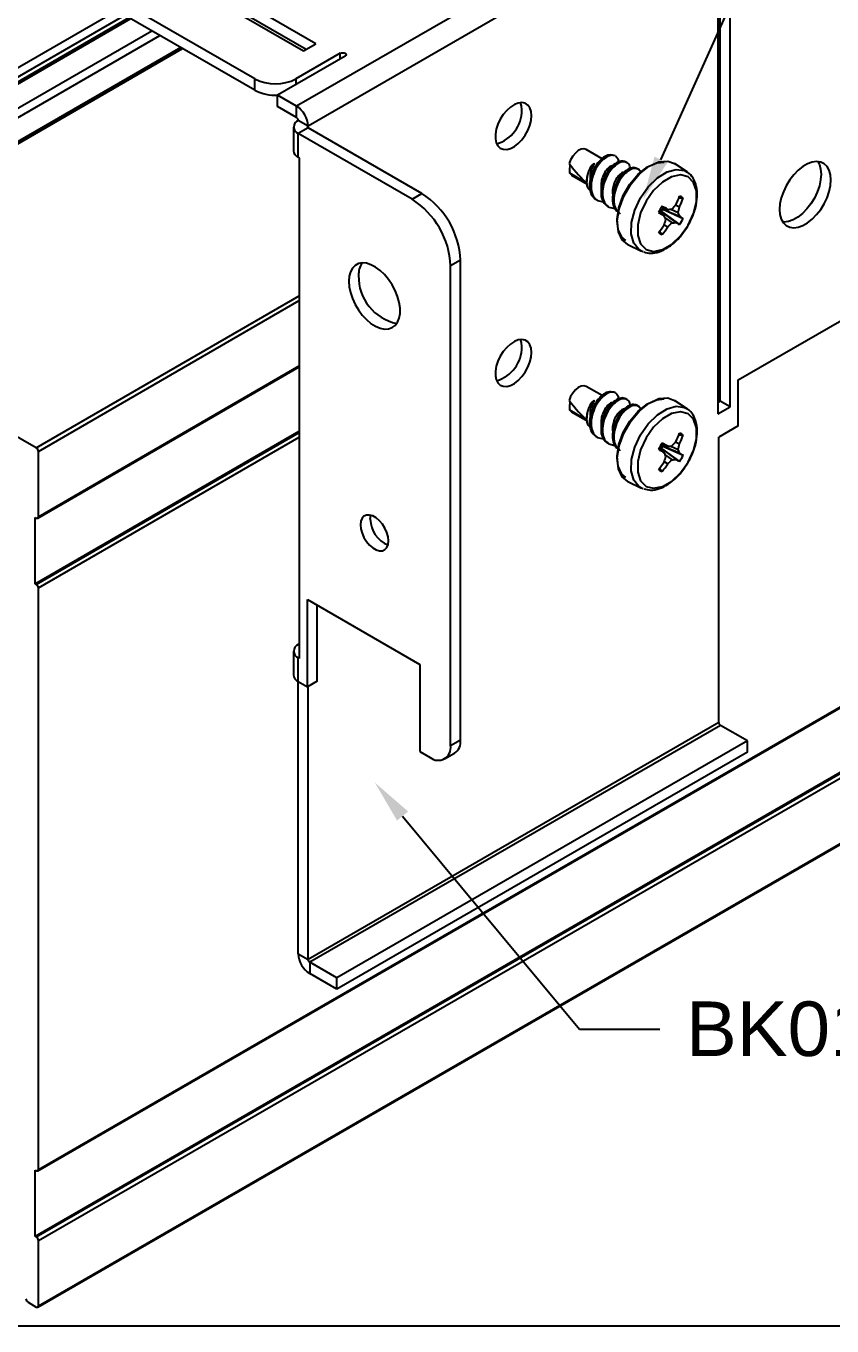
# Model space of a CAD drawing. Extents: x 0 to 7.29, y -6.75 to 0.
# Drawn here: x 2.079 to 4.854, y -6.746 to -2.265 of the extents above; entities that cross this region are included whole.
import ezdxf
from ezdxf import colors
from ezdxf.entities.mleader import LeaderData, LeaderLine
from ezdxf.math import Vec2, Vec3

# ---------------------------------------------------------------- set-up
doc = ezdxf.new("R2010")
doc.units = 0
doc.header["$LTSCALE"] = 0.5
doc.header["$MEASUREMENT"] = 0
for name, color, linetype in [('FAB DWG', 221, 'CONTINUOUS'), ('Hardware', 242, 'CONTINUOUS'), ('Housing', 150, 'CONTINUOUS'), ('Mounting', 4, 'CONTINUOUS')]:
    doc.layers.add(name, color=color, linetype=linetype)
doc.layers.add('Text-Unprinted', color=131, linetype='CONTINUOUS', plot=False)
doc.styles.get("Standard").update_dxf_attribs({"font": 'arial.ttf'})

msp = doc.modelspace()

# ---------------------------------------------------------------- linework, layer by layer
at = {"layer": 'Hardware', "linetype": 'Continuous', "lineweight": 25, "transparency": 16777216}
for p, q in [((4.0628, -2.7224), (4.0081, -2.6909)), ((4.1436, -2.7329), (4.1485, -2.7357)), ((4.0104, -2.8066), (3.9511, -2.7723)), ((4.0287, -2.7464), (4.0343, -2.7391)), ((4.0343, -2.7391), (4.0367, -2.7405)), ((4.1829, -2.7556), (4.1877, -2.7584)), ((4.1962, -2.7692), (4.1877, -2.7584)), ((4.3555, -2.768), (4.3122, -2.7392)), ((3.9575, -2.7786), (4.0113, -2.8097)), ((4.0103, -2.792), (4.0103, -2.8006)), ((4.0468, -2.8664), (4.0419, -2.8636)), ((4.0468, -2.8664), (4.067, -2.8712)), ((4.3272, -2.8571), (4.342, -2.8586)), ((4.0861, -2.8891), (4.0812, -2.8863)), ((4.0861, -2.8891), (4.1063, -2.8939)), ((4.2584, -2.9052), (4.2765, -2.919)), ((4.2595, -2.9031), (4.2644, -2.9026)), ((4.2644, -2.9026), (4.2671, -2.9041)), ((4.2644, -2.9026), (4.3163, -2.942)), ((4.269, -2.8947), (4.2669, -2.8902)), ((4.2671, -2.9041), (4.3297, -2.9492)), ((4.2682, -2.8882), (4.2892, -2.897)), ((4.2716, -2.8962), (4.269, -2.8947)), ((4.269, -2.8947), (4.329, -2.9199)), ((4.2716, -2.8962), (4.342, -2.928)), ((4.2989, -2.8963), (4.3242, -2.9079)), ((4.316, -2.8816), (4.329, -2.8887)), ((4.2766, -2.9499), (4.2892, -2.9576)), ((4.2808, -2.9277), (4.3035, -2.9438)), ((4.2609, -2.9719), (4.2697, -2.9839)), ((4.1514, -3.0178), (4.198, -3.0409)), ((4.2043, -3.0435), (4.198, -3.0409)), ((4.0628, -3.539), (4.0081, -3.5074)), ((4.0287, -3.5629), (4.0343, -3.5557)), ((4.0343, -3.5557), (4.0367, -3.5571)), ((4.1436, -3.5494), (4.1485, -3.5523)), ((4.1829, -3.5721), (4.1877, -3.5749)), ((4.1962, -3.5857), (4.1877, -3.5749)), ((4.3555, -3.5845), (4.3122, -3.5557)), ((4.0104, -3.6231), (3.9511, -3.5889)), ((3.9575, -3.5952), (4.0113, -3.6263)), ((4.0103, -3.6085), (4.0103, -3.6171)), ((4.3272, -3.6736), (4.342, -3.6751)), ((4.0468, -3.683), (4.0419, -3.6801)), ((4.0468, -3.683), (4.067, -3.6878)), ((4.0861, -3.7056), (4.0812, -3.7028)), ((4.0861, -3.7056), (4.1063, -3.7105)), ((4.269, -3.7113), (4.2669, -3.7067)), ((4.2682, -3.7048), (4.2892, -3.7135)), ((4.2716, -3.7128), (4.269, -3.7113)), ((4.269, -3.7113), (4.329, -3.7365)), ((4.2716, -3.7128), (4.342, -3.7445)), ((4.2989, -3.7129), (4.3242, -3.7245)), ((4.316, -3.6982), (4.329, -3.7053)), ((4.2584, -3.7217), (4.2765, -3.7356)), ((4.2595, -3.7196), (4.2644, -3.7191)), ((4.2644, -3.7191), (4.2671, -3.7206)), ((4.2644, -3.7191), (4.3163, -3.7585)), ((4.2671, -3.7206), (4.3297, -3.7658)), ((4.2808, -3.7443), (4.3035, -3.7604)), ((4.2609, -3.7884), (4.2697, -3.8005)), ((4.2766, -3.7664), (4.2892, -3.7741)), ((4.1514, -3.8344), (4.198, -3.8574)), ((4.2043, -3.8601), (4.198, -3.8574))]:
    msp.add_line(p, q, dxfattribs=at)
at = {"layer": 'Hardware', "linetype": 'Continuous', "lineweight": 25, "transparency": 16777216, "flags": 128}
for points in [[(4.0081, -2.6909), (4.0004, -2.6886), (3.9909, -2.6898), (3.9808, -2.6946), (3.9708, -2.7027), (3.9618, -2.7134), (3.9544, -2.7258), (3.9494, -2.739)], [(4.1514, -3.0178), (4.1324, -3.0024), (4.1189, -2.9743), (4.1151, -2.9376), (4.1214, -2.8954), (4.1372, -2.8516), (4.1612, -2.8101), (4.1912, -2.7744), (4.2246, -2.7479), (4.2583, -2.7328), (4.2894, -2.7305), (4.3122, -2.7392)], [(3.9511, -2.7723), (3.9571, -2.7784), (3.9575, -2.7786)], [(4.144, -3.0044), (4.1313, -2.9927), (4.1184, -2.966), (4.1148, -2.9311), (4.1208, -2.8911), (4.1358, -2.8494), (4.1586, -2.8099), (4.1871, -2.7761), (4.2188, -2.7509), (4.2509, -2.7365), (4.2767, -2.7339)], [(4.195, -2.8573), (4.2217, -2.819), (4.2531, -2.7882), (4.2863, -2.7676), (4.3184, -2.759), (4.3465, -2.7632), (4.3559, -2.7683)], [(4.3586, -2.9517), (4.3774, -2.911), (4.3873, -2.8702), (4.3873, -2.8333), (4.3774, -2.8039), (4.3586, -2.7849), (4.3327, -2.7782), (4.3023, -2.7843), (4.2704, -2.8028), (4.24, -2.8317), (4.2141, -2.8683), (4.1954, -2.909), (4.1855, -2.9498), (4.1855, -2.9867), (4.1954, -3.0161), (4.2142, -3.0351), (4.24, -3.0419), (4.2704, -3.0357), (4.3024, -3.0173), (4.3328, -2.9883), (4.3586, -2.9517)], [(4.198, -3.0409), (4.1893, -3.0355), (4.1716, -3.0132), (4.163, -2.9811), (4.1643, -2.9421), (4.1752, -2.8995), (4.195, -2.8573)], [(4.0081, -3.5074), (4.0004, -3.5051), (3.9909, -3.5063), (3.9808, -3.5112), (3.9708, -3.5193), (3.9618, -3.53), (3.9544, -3.5424), (3.9494, -3.5555)], [(4.144, -3.8209), (4.1313, -3.8093), (4.1184, -3.7826), (4.1148, -3.7476), (4.1208, -3.7076), (4.1358, -3.666), (4.1586, -3.6265), (4.1871, -3.5926), (4.2188, -3.5674), (4.2509, -3.5531), (4.2767, -3.5505)], [(4.1514, -3.8344), (4.1324, -3.8189), (4.1189, -3.7908), (4.1151, -3.7541), (4.1214, -3.712), (4.1372, -3.6682), (4.1612, -3.6266), (4.1912, -3.591), (4.2246, -3.5644), (4.2583, -3.5494), (4.2894, -3.5471), (4.3122, -3.5557)], [(4.195, -3.6738), (4.2217, -3.6356), (4.2531, -3.6048), (4.2863, -3.5842), (4.3184, -3.5756), (4.3465, -3.5797), (4.3559, -3.5848)], [(3.9511, -3.5889), (3.9571, -3.5949), (3.9575, -3.5952)], [(4.3586, -3.7683), (4.3774, -3.7276), (4.3873, -3.6868), (4.3873, -3.6499), (4.3774, -3.6205), (4.3586, -3.6015), (4.3327, -3.5947), (4.3023, -3.6008), (4.2704, -3.6193), (4.24, -3.6482), (4.2141, -3.6849), (4.1954, -3.7256), (4.1855, -3.7664), (4.1855, -3.8033), (4.1954, -3.8327), (4.2142, -3.8517), (4.24, -3.8584), (4.2704, -3.8523), (4.3024, -3.8338), (4.3328, -3.8049), (4.3586, -3.7683)], [(4.198, -3.8574), (4.1893, -3.8521), (4.1716, -3.8298), (4.163, -3.7977), (4.1643, -3.7586), (4.1752, -3.7161), (4.195, -3.6738)]]:
    msp.add_lwpolyline(points, dxfattribs=at)
at = {"layer": 'Hardware', "linetype": 'Continuous', "lineweight": 25, "transparency": 16777216}
for centre, radius, start, end in [((4.0924, -2.7511), 0.0416, 67.0368, 125.3643), ((4.0868, -2.7948), 0.0766, 133.3358, 177.8809), ((4.0742, -2.8), 0.0703, 122.2045, 130.2555), ((3.813, -2.6363), 0.5597, 334.0322, 337.3872), ((3.8908, -2.6814), 0.4848, 334.6784, 338.5587), ((4.324, -2.8757), 0.0249, 43.4348, 76.5705), ((4.3725, -2.9597), 0.1264, 144.4278, 155.5776), ((5.4108, -1.0214), 2.2108, 238.5513, 239.1306), ((4.2041, -2.8625), 0.0754, 326.5511, 333.4543), ((3.2132, -4.8282), 2.2108, 60.8748, 61.454), ((4.2565, -2.3358), 0.5622, 273.3335, 274.7886), ((3.9254, -2.552), 0.5111, 317.7055, 319.8792), ((3.8779, -2.7867), 0.4624, 344.8058, 347.2577), ((4.0662, -3.0177), 0.2804, 20.409, 23.0472), ((3.8126, -2.637), 0.5597, 322.6182, 325.9732), ((3.7742, -3.1714), 0.5622, 25.2167, 26.6719), ((3.7959, -2.7765), 0.5111, 340.1262, 342.2999), ((3.9754, -2.618), 0.4624, 312.7477, 315.1996), ((4.2695, -2.6655), 0.2804, 276.9581, 279.5964), ((4.6598, -2.3201), 0.7104, 241.0809, 242.316), ((3.9623, -3.5284), 0.7104, 57.6893, 58.9244), ((4.2269, -2.8757), 0.1264, 324.4278, 335.5776), ((4.2754, -2.9597), 0.0249, 223.4348, 256.5705), ((3.8905, -2.6818), 0.4848, 321.4467, 325.327), ((4.0924, -3.5676), 0.0416, 67.0368, 125.3643), ((4.0868, -3.6114), 0.0766, 133.3358, 177.8809), ((4.0742, -3.6166), 0.0703, 122.2045, 130.2555), ((3.813, -3.4528), 0.5597, 334.0322, 337.3872), ((4.324, -3.6922), 0.0249, 43.4348, 76.5705), ((4.3725, -3.7763), 0.1264, 144.4278, 155.5776), ((4.2041, -3.6791), 0.0754, 326.5511, 333.4543), ((3.2132, -5.6448), 2.2108, 60.8748, 61.454), ((4.2565, -3.1523), 0.5622, 273.3335, 274.7886), ((3.9254, -3.3686), 0.5111, 317.7055, 319.8792), ((3.8779, -3.6033), 0.4624, 344.8058, 347.2577), ((3.8908, -3.4979), 0.4848, 334.6784, 338.5587), ((5.4108, -1.8379), 2.2108, 238.5513, 239.1306), ((3.7742, -3.9879), 0.5622, 25.2167, 26.6719), ((3.7959, -3.593), 0.5111, 340.1262, 342.2999), ((3.9754, -3.4345), 0.4624, 312.7477, 315.1996), ((4.2695, -3.4821), 0.2804, 276.9581, 279.5964), ((4.6598, -3.1367), 0.7104, 241.0809, 242.316), ((4.0662, -3.8342), 0.2804, 20.409, 23.0472), ((3.9623, -4.3449), 0.7104, 57.6893, 58.9244), ((4.2269, -3.6922), 0.1264, 324.4278, 335.5776), ((3.8126, -3.4535), 0.5597, 322.6182, 325.9732), ((4.2754, -3.7763), 0.0249, 223.4348, 256.5705), ((3.8905, -3.4983), 0.4848, 321.4467, 325.327)]:
    msp.add_arc(centre, radius, start, end, dxfattribs=at)
for centre in [(3.9627, -2.7232), (3.9627, -3.5397)]:
    msp.add_ellipse(centre, major_axis=(-0.0741, 0.0972), ratio=0.16494, start_param=1.607941, end_param=2.464797, dxfattribs=at)
for points, knots in [([(4.0683, -2.7171), (4.0682, -2.7172), (4.0615, -2.722), (4.0478, -2.7351), (4.031, -2.7626), (4.0207, -2.7939), (4.0185, -2.8239), (4.0253, -2.8497), (4.0364, -2.859), (4.0419, -2.8636)], [0, 0, 0, 0, 0.002261, 0.16523, 0.333536, 0.501842, 0.664811, 0.834618, 1, 1, 1, 1]), ([(4.1086, -2.7127), (4.1035, -2.7113), (4.0932, -2.7085), (4.0731, -2.7185), (4.0527, -2.7379), (4.0359, -2.7654), (4.0256, -2.7967), (4.0234, -2.8268), (4.0302, -2.8525), (4.0413, -2.8618), (4.0468, -2.8664)], [0, 0, 0, 0, 0.1224618, 0.2479468, 0.3707856, 0.4976476, 0.6245095, 0.7473484, 0.8753417, 1, 1, 1, 1]), ([(4.1436, -2.7329), (4.1384, -2.7313), (4.128, -2.7282), (4.1076, -2.7382), (4.0871, -2.7578), (4.0703, -2.7853), (4.06, -2.8165), (4.0578, -2.8466), (4.0646, -2.8724), (4.0757, -2.8817), (4.0812, -2.8863)], [0, 0, 0, 0, 0.124075, 0.251469, 0.373732, 0.5, 0.626268, 0.748531, 0.875925, 1, 1, 1, 1]), ([(4.1485, -2.7357), (4.1433, -2.7341), (4.1329, -2.731), (4.1125, -2.7411), (4.092, -2.7606), (4.0752, -2.7881), (4.0649, -2.8193), (4.0627, -2.8494), (4.0695, -2.8752), (4.0806, -2.8845), (4.0861, -2.8891)], [0, 0, 0, 0, 0.124075, 0.251469, 0.373732, 0.5, 0.626268, 0.748531, 0.875925, 1, 1, 1, 1]), ([(4.1086, -2.7127), (4.1122, -2.716), (4.1179, -2.7211), (4.1188, -2.7309), (4.1192, -2.7345)], [0, 0, 0, 0, 0.642033, 1, 1, 1, 1]), ([(3.9511, -2.7723), (3.9511, -2.7708), (3.9513, -2.7612), (3.9521, -2.7515), (3.9528, -2.7432)], [0, 0, 0, 0, 0.1532463, 1, 1, 1, 1]), ([(4.0236, -2.8326), (4.0212, -2.8307), (4.016, -2.8266), (4.0111, -2.8147), (4.0096, -2.7986), (4.0123, -2.7803), (4.0187, -2.7618), (4.0254, -2.7514), (4.0287, -2.7464)], [0, 0, 0, 0, 0.139185, 0.306835, 0.476927, 0.65122, 0.829378, 1, 1, 1, 1]), ([(4.0367, -2.7405), (4.0338, -2.7449), (4.0279, -2.7538), (4.0227, -2.7706), (4.0205, -2.7849), (4.0216, -2.7923), (4.022, -2.7943)], [0, 0, 0, 0, 0.2848792, 0.5816771, 0.8828051, 1, 1, 1, 1]), ([(4.1063, -2.7476), (4.1034, -2.7468), (4.0976, -2.7452), (4.086, -2.752), (4.0742, -2.7645), (4.0647, -2.7822), (4.0597, -2.8017), (4.0582, -2.8164), (4.0604, -2.8224), (4.0608, -2.8234)], [0, 0, 0, 0, 0.160627, 0.325714, 0.483912, 0.647484, 0.811056, 0.969254, 1, 1, 1, 1]), ([(4.1456, -2.7703), (4.1427, -2.7695), (4.1369, -2.7678), (4.1253, -2.7747), (4.1135, -2.7872), (4.104, -2.8049), (4.099, -2.8244), (4.0975, -2.8391), (4.0997, -2.8451), (4.1001, -2.8461)], [0, 0, 0, 0, 0.160627, 0.325714, 0.483912, 0.647484, 0.811056, 0.969254, 1, 1, 1, 1]), ([(4.1829, -2.7556), (4.1777, -2.754), (4.1673, -2.7508), (4.1469, -2.7609), (4.1264, -2.7805), (4.1096, -2.808), (4.0993, -2.8392), (4.0971, -2.8693), (4.1039, -2.8951), (4.115, -2.9044), (4.1205, -2.909)], [0, 0, 0, 0, 0.124075, 0.251469, 0.373732, 0.5, 0.626268, 0.748531, 0.875925, 1, 1, 1, 1]), ([(4.1877, -2.7584), (4.1826, -2.7568), (4.1721, -2.7536), (4.1518, -2.7637), (4.1313, -2.7833), (4.1145, -2.8108), (4.1042, -2.842), (4.1019, -2.8721), (4.1087, -2.8979), (4.1199, -2.9072), (4.1254, -2.9118)], [0, 0, 0, 0, 0.124075, 0.251469, 0.373732, 0.5, 0.626268, 0.748531, 0.875925, 1, 1, 1, 1]), ([(4.1593, -2.7567), (4.1592, -2.7539), (4.1588, -2.7435), (4.1528, -2.739), (4.1485, -2.7357)], [0, 0, 0, 0, 0.2739245, 1, 1, 1, 1]), ([(4.3592, -2.9521), (4.3629, -2.9454), (4.3733, -2.9261), (4.3855, -2.8921), (4.3918, -2.8525), (4.3891, -2.8169), (4.3771, -2.7893), (4.3652, -2.7726), (4.3564, -2.7689), (4.3558, -2.7687)], [0, 0, 0, 0, 0.0973616, 0.282153, 0.4687892, 0.6580764, 0.8273641, 0.9882415, 1, 1, 1, 1]), ([(4.2061, -3.0436), (4.214, -3.0456), (4.2309, -3.0501), (4.2599, -3.0441), (4.2908, -3.029), (4.3211, -3.004), (4.3441, -2.9768), (4.3554, -2.9583), (4.3592, -2.9521)], [0, 0, 0, 0, 0.151151, 0.327388, 0.513801, 0.707588, 0.902065, 1, 1, 1, 1]), ([(4.0683, -3.5337), (4.0682, -3.5337), (4.0615, -3.5385), (4.0478, -3.5517), (4.031, -3.5791), (4.0207, -3.6104), (4.0185, -3.6405), (4.0253, -3.6663), (4.0364, -3.6756), (4.0419, -3.6801)], [0, 0, 0, 0, 0.002261, 0.16523, 0.333536, 0.501842, 0.664811, 0.834618, 1, 1, 1, 1]), ([(4.1086, -3.5293), (4.1035, -3.5279), (4.0932, -3.525), (4.0731, -3.535), (4.0527, -3.5545), (4.0359, -3.582), (4.0256, -3.6132), (4.0234, -3.6433), (4.0302, -3.6691), (4.0413, -3.6784), (4.0468, -3.683)], [0, 0, 0, 0, 0.1224618, 0.2479468, 0.3707856, 0.4976476, 0.6245095, 0.7473484, 0.8753417, 1, 1, 1, 1]), ([(4.1086, -3.5293), (4.1122, -3.5325), (4.1179, -3.5376), (4.1188, -3.5475), (4.1192, -3.551)], [0, 0, 0, 0, 0.642033, 1, 1, 1, 1]), ([(3.9511, -3.5889), (3.9511, -3.5874), (3.9513, -3.5777), (3.9521, -3.568), (3.9528, -3.5597)], [0, 0, 0, 0, 0.1532463, 1, 1, 1, 1]), ([(4.0236, -3.6491), (4.0212, -3.6473), (4.016, -3.6432), (4.0111, -3.6312), (4.0096, -3.6152), (4.0123, -3.5968), (4.0187, -3.5783), (4.0254, -3.568), (4.0287, -3.5629)], [0, 0, 0, 0, 0.139185, 0.306835, 0.476927, 0.65122, 0.829378, 1, 1, 1, 1]), ([(4.0367, -3.5571), (4.0338, -3.5614), (4.0279, -3.5704), (4.0227, -3.5872), (4.0205, -3.6015), (4.0216, -3.6088), (4.022, -3.6108)], [0, 0, 0, 0, 0.2848792, 0.5816771, 0.8828051, 1, 1, 1, 1]), ([(4.1063, -3.5641), (4.1034, -3.5633), (4.0976, -3.5617), (4.086, -3.5685), (4.0742, -3.5811), (4.0647, -3.5987), (4.0597, -3.6182), (4.0582, -3.6329), (4.0604, -3.6389), (4.0608, -3.6399)], [0, 0, 0, 0, 0.160627, 0.325714, 0.483912, 0.647484, 0.811056, 0.969254, 1, 1, 1, 1]), ([(4.1436, -3.5494), (4.1384, -3.5479), (4.128, -3.5447), (4.1076, -3.5548), (4.0871, -3.5743), (4.0703, -3.6018), (4.06, -3.6331), (4.0578, -3.6632), (4.0646, -3.6889), (4.0757, -3.6982), (4.0812, -3.7028)], [0, 0, 0, 0, 0.124075, 0.251469, 0.373732, 0.5, 0.626268, 0.748531, 0.875925, 1, 1, 1, 1]), ([(4.1485, -3.5523), (4.1433, -3.5507), (4.1329, -3.5475), (4.1125, -3.5576), (4.092, -3.5771), (4.0752, -3.6046), (4.0649, -3.6359), (4.0627, -3.666), (4.0695, -3.6918), (4.0806, -3.701), (4.0861, -3.7056)], [0, 0, 0, 0, 0.124075, 0.251469, 0.373732, 0.5, 0.626268, 0.748531, 0.875925, 1, 1, 1, 1]), ([(4.1829, -3.5721), (4.1777, -3.5706), (4.1673, -3.5674), (4.1469, -3.5775), (4.1264, -3.597), (4.1096, -3.6245), (4.0993, -3.6558), (4.0971, -3.6858), (4.1039, -3.7116), (4.115, -3.7209), (4.1205, -3.7255)], [0, 0, 0, 0, 0.124075, 0.251469, 0.373732, 0.5, 0.626268, 0.748531, 0.875925, 1, 1, 1, 1]), ([(4.1877, -3.5749), (4.1826, -3.5734), (4.1721, -3.5702), (4.1518, -3.5803), (4.1313, -3.5998), (4.1145, -3.6273), (4.1042, -3.6586), (4.1019, -3.6887), (4.1087, -3.7144), (4.1199, -3.7237), (4.1254, -3.7283)], [0, 0, 0, 0, 0.124075, 0.251469, 0.373732, 0.5, 0.626268, 0.748531, 0.875925, 1, 1, 1, 1]), ([(4.1593, -3.5733), (4.1592, -3.5704), (4.1588, -3.5601), (4.1528, -3.5555), (4.1485, -3.5523)], [0, 0, 0, 0, 0.2739245, 1, 1, 1, 1]), ([(4.1456, -3.5868), (4.1427, -3.586), (4.1369, -3.5844), (4.1253, -3.5912), (4.1135, -3.6038), (4.104, -3.6214), (4.099, -3.6409), (4.0975, -3.6556), (4.0997, -3.6616), (4.1001, -3.6626)], [0, 0, 0, 0, 0.160627, 0.325714, 0.483912, 0.647484, 0.811056, 0.969254, 1, 1, 1, 1]), ([(4.3592, -3.7686), (4.3629, -3.762), (4.3733, -3.7426), (4.3855, -3.7086), (4.3918, -3.669), (4.3891, -3.6335), (4.3771, -3.6058), (4.3652, -3.5892), (4.3564, -3.5855), (4.3558, -3.5852)], [0, 0, 0, 0, 0.0973616, 0.282153, 0.4687892, 0.6580764, 0.8273641, 0.9882415, 1, 1, 1, 1]), ([(4.2061, -3.8601), (4.214, -3.8622), (4.2309, -3.8667), (4.2599, -3.8607), (4.2908, -3.8456), (4.3211, -3.8206), (4.3441, -3.7933), (4.3554, -3.7748), (4.3592, -3.7686)], [0, 0, 0, 0, 0.151151, 0.327388, 0.513801, 0.707588, 0.902065, 1, 1, 1, 1])]:
    msp.add_open_spline(points, degree=3, knots=knots, dxfattribs=at)
at = {"layer": 'Housing', "linetype": 'Continuous', "lineweight": 25, "transparency": 16777216}
for p, q in [((0.947, -3.0453), (2.3912, -2.2116)), ((0.9577, -3.095), (2.4395, -2.2395)), ((0.9614, -3.0697), (2.4195, -2.228)), ((0.9614, -3.086), (2.4336, -2.2361)), ((0.8982, -3.2128), (2.5118, -2.2813)), ((0.9122, -3.2375), (2.5401, -2.2976)), ((2.6126, -2.3394), (0.9843, -3.2791)), ((1.1738, -3.1762), (2.6179, -2.3425)), ((2.1142, -3.7191), (1.174, -3.1764)), ((2.1142, -3.7191), (3.02, -3.1952)), ((2.1213, -3.7314), (3.02, -3.2115)), ((2.1192, -3.9613), (3.02, -3.4402)), ((2.1213, -3.9568), (3.02, -3.4368)), ((2.1107, -4.1874), (3.02, -3.6614)), ((2.1142, -4.1895), (3.02, -3.6655)), ((2.1213, -4.2017), (3.02, -3.6818)), ((2.1213, -3.9568), (2.1213, -3.7314)), ((2.1107, -3.9588), (2.1142, -3.9608)), ((2.1107, -4.1874), (2.1107, -3.9588)), ((2.1142, -4.1895), (2.1107, -4.1874)), ((2.1213, -6.2059), (2.1213, -4.2017)), ((2.1192, -6.2105), (5.2946, -4.3773)), ((2.1213, -6.2059), (5.2967, -4.3728)), ((2.1107, -6.4366), (5.2861, -4.6035)), ((2.1142, -6.4386), (5.2891, -4.6059)), ((2.1213, -6.4509), (5.2967, -4.6178)), ((2.1192, -6.6808), (5.296, -4.847)), ((2.1213, -6.6762), (5.2967, -4.8432)), ((2.1107, -6.208), (2.1142, -6.21)), ((2.1107, -6.4366), (2.1107, -6.208)), ((2.1142, -6.4386), (2.1107, -6.4366)), ((2.1213, -6.6762), (2.1213, -6.4509)), ((2.086, -6.664), (2.1142, -6.6803))]:
    msp.add_line(p, q, dxfattribs=at)
for centre, radius, start, end in [((2.106, -3.7321), 0.0154, 2.6055, 57.3945), ((2.117, -3.9574), 0.00437, 230.7967, 9.214), ((2.106, -4.2024), 0.0154, 2.6055, 57.3945), ((2.117, -6.2066), 0.00437, 230.7967, 9.214), ((2.106, -6.4516), 0.0154, 2.6055, 57.3945), ((2.0942, -6.6511), 0.0154, 182.6055, 237.3945), ((2.117, -6.6769), 0.00437, 230.7967, 9.214)]:
    msp.add_arc(centre, radius, start, end, dxfattribs=at)
at = {"layer": 'Mounting', "linetype": 'Continuous', "lineweight": 25, "transparency": 16777216}
for p, q in [((1.2103, -1.2974), (3.0347, -2.3505)), ((3.0771, -2.3261), (1.2528, -1.2729)), ((3.0433, -2.3456), (1.2528, -1.3119)), ((2.867, -2.4473), (1.0427, -1.3941)), ((2.867, -2.4863), (1.0427, -1.4332)), ((4.892, -1.5466), (3.0503, -2.6098)), ((4.425, -1.7251), (3.0108, -2.5415)), ((4.461, -1.8771), (4.461, -3.602)), ((4.4696, -3.558), (4.4696, -1.8721)), ((4.5034, -3.5775), (4.5034, -1.8526)), ((3.0347, -2.3505), (3.0771, -2.3261)), ((3.1781, -2.3689), (2.945, -2.5035)), ((3.1781, -2.3689), (2.945, -2.5035)), ((3.1612, -2.3591), (3.0085, -2.4473)), ((3.1612, -2.3786), (3.1612, -2.3591)), ((3.1612, -2.3786), (3.1612, -2.3591)), ((2.867, -2.4863), (2.867, -2.4473)), ((3.0085, -2.4473), (3.0085, -2.4668)), ((3.0108, -2.5415), (2.945, -2.5035)), ((2.945, -2.5425), (2.945, -2.5035)), ((3.0108, -2.5415), (2.945, -2.5035)), ((2.945, -2.5425), (2.945, -2.5035)), ((3.0108, -2.5805), (2.945, -2.5425)), ((3.0108, -2.5805), (2.945, -2.5425)), ((3.0108, -2.5805), (3.0108, -2.5415)), ((3.0108, -2.5805), (3.0108, -2.5415)), ((3.0503, -2.6098), (3.0165, -2.5903)), ((3.0001, -2.6131), (3.0001, -2.6947)), ((3.0503, -2.6164), (3.0165, -2.6359)), ((3.4086, -2.8622), (3.0165, -2.6359)), ((3.0165, -2.7175), (3.0165, -2.6359)), ((3.0503, -2.6164), (3.0503, -2.6098)), ((3.4424, -2.8427), (3.0503, -2.6164)), ((3.0165, -2.7175), (3.02, -2.7195)), ((3.02, -2.7195), (3.02, -4.4445)), ((3.4086, -2.8622), (3.4424, -2.8427)), ((3.5749, -3.0723), (3.5411, -3.0919)), ((3.5749, -4.7258), (3.5749, -3.0723)), ((3.5411, -4.7453), (3.5411, -3.0919)), ((4.5312, -3.4848), (4.9185, -3.2611)), ((4.5312, -3.6432), (4.5312, -3.4848)), ((4.461, -3.563), (4.4661, -3.56)), ((4.461, -3.602), (4.5034, -3.5775)), ((4.4661, -3.56), (4.4696, -3.558)), ((4.5034, -3.5775), (4.4696, -3.558)), ((4.5312, -3.6432), (4.4645, -3.6817)), ((4.4645, -4.6656), (4.4645, -3.6817)), ((3.0477, -4.2416), (3.4351, -4.4652)), ((3.0477, -4.5422), (3.0477, -4.2416)), ((3.0815, -4.5226), (3.0815, -4.2611)), ((3.0001, -4.4197), (3.0001, -4.5013)), ((3.0165, -4.3969), (3.02, -4.3949)), ((3.02, -4.3989), (3.0165, -4.3969)), ((3.0165, -4.4425), (3.02, -4.4404)), ((3.0165, -4.5241), (3.0165, -4.4425)), ((3.02, -4.4445), (3.0165, -4.4425)), ((3.4351, -4.4652), (3.4351, -4.7658)), ((3.0165, -5.4625), (3.0165, -4.5241)), ((3.0165, -4.5241), (3.0477, -4.5422)), ((3.0815, -4.5226), (3.0477, -4.5422)), ((3.0503, -5.482), (3.0503, -4.5407)), ((4.4645, -4.6656), (3.0503, -5.482)), ((4.4701, -4.6754), (3.0559, -5.4918)), ((4.5633, -4.7292), (4.4701, -4.6754)), ((4.5633, -4.7292), (3.149, -5.5456)), ((3.5411, -4.7453), (3.5749, -4.7258)), ((4.5633, -4.7682), (4.5633, -4.7292)), ((4.5633, -4.7682), (3.149, -5.5846)), ((3.4351, -4.7658), (3.4704, -4.7862)), ((3.5204, -4.7911), (3.5542, -4.7716)), ((3.0165, -5.4625), (3.0503, -5.482)), ((3.149, -5.5456), (3.0559, -5.4918)), ((3.0559, -5.4918), (3.0559, -5.5309)), ((3.149, -5.5846), (3.0559, -5.5309)), ((3.149, -5.5846), (3.149, -5.5456))]:
    msp.add_line(p, q, dxfattribs=at)
at = {"layer": 'Mounting', "linetype": 'Continuous', "lineweight": 25, "transparency": 16777216, "flags": 128}
for points in [[(3.1612, -2.3591), (3.1651, -2.3576), (3.1697, -2.3571), (3.1742, -2.3576), (3.1781, -2.3591), (3.1807, -2.3614), (3.1816, -2.364), (3.1807, -2.3667), (3.1781, -2.3689)], [(3.1612, -2.3591), (3.1651, -2.3576), (3.1697, -2.3571), (3.1742, -2.3576), (3.1781, -2.3591), (3.1807, -2.3614), (3.1816, -2.364), (3.1807, -2.3667), (3.1781, -2.3689)], [(3.8199, -2.5738), (3.8185, -2.5591), (3.8142, -2.5468), (3.8072, -2.5374), (3.7979, -2.5314), (3.7867, -2.5291), (3.7741, -2.5306), (3.7608, -2.5358), (3.7472, -2.5444), (3.7342, -2.5561), (3.7223, -2.5703), (3.7119, -2.5864), (3.7037, -2.6036), (3.6981, -2.621), (3.6952, -2.638), (3.6952, -2.6536), (3.6981, -2.6672), (3.7037, -2.6781), (3.7119, -2.6858), (3.7223, -2.69), (3.7342, -2.6904), (3.7472, -2.687), (3.7608, -2.6801), (3.7741, -2.6699), (3.7867, -2.6568), (3.7979, -2.6416), (3.8072, -2.6249), (3.8142, -2.6074), (3.8185, -2.5901), (3.8199, -2.5738)], [(3.7861, -2.5542), (3.7847, -2.5396), (3.7814, -2.5293)], [(4.8506, -2.7953), (4.8491, -2.7774), (4.8447, -2.7619), (4.8374, -2.7492), (4.8276, -2.7399), (4.8155, -2.7341), (4.8016, -2.7322), (4.7864, -2.7342), (4.7704, -2.74), (4.7541, -2.7494), (4.7381, -2.7621), (4.7228, -2.7777), (4.709, -2.7956), (4.6969, -2.8153), (4.6871, -2.836), (4.6798, -2.857), (4.6754, -2.8777), (4.6739, -2.8974), (4.6754, -2.9152), (4.6798, -2.9308), (4.6871, -2.9434), (4.6969, -2.9528), (4.709, -2.9585), (4.7228, -2.9604), (4.7381, -2.9585), (4.7541, -2.9527), (4.7704, -2.9432), (4.7864, -2.9305), (4.8016, -2.9149), (4.8155, -2.897), (4.8276, -2.8774), (4.8374, -2.8567), (4.8447, -2.8356), (4.8491, -2.8149), (4.8506, -2.7953)], [(4.8055, -2.7323), (4.8109, -2.7424), (4.8153, -2.7579), (4.8168, -2.7758), (4.8153, -2.7954), (4.8109, -2.8161), (4.8036, -2.8372), (4.7938, -2.8579), (4.7817, -2.8775), (4.7678, -2.8954), (4.7526, -2.911), (4.7366, -2.9237), (4.7203, -2.9332), (4.7043, -2.9389), (4.689, -2.9409), (4.6852, -2.9408)], [(3.1904, -3.1446), (3.1918, -3.1636), (3.196, -3.1837), (3.2029, -3.2041), (3.2122, -3.2243), (3.2237, -3.2436), (3.2369, -3.2613), (3.2515, -3.2769), (3.2669, -3.2899), (3.2828, -3.2998), (3.2985, -3.3064), (3.3135, -3.3095), (3.3275, -3.3089), (3.3399, -3.3046), (3.3503, -3.2969), (3.3584, -3.2858), (3.364, -3.2719), (3.3668, -3.2555), (3.3668, -3.2372), (3.364, -3.2176), (3.3584, -3.1973), (3.3503, -3.1769), (3.3399, -3.1571), (3.3275, -3.1385), (3.3135, -3.1218), (3.2985, -3.1074), (3.2828, -3.0959), (3.2669, -3.0876), (3.2515, -3.0827), (3.2369, -3.0815), (3.2237, -3.084), (3.2122, -3.09), (3.2029, -3.0994), (3.196, -3.1119), (3.1918, -3.1271), (3.1904, -3.1446)], [(3.8199, -3.3903), (3.8185, -3.3756), (3.8142, -3.3633), (3.8072, -3.3539), (3.7979, -3.348), (3.7867, -3.3457), (3.7741, -3.3471), (3.7608, -3.3523), (3.7472, -3.361), (3.7342, -3.3727), (3.7223, -3.3869), (3.7119, -3.403), (3.7037, -3.4201), (3.6981, -3.4376), (3.6952, -3.4545), (3.6952, -3.4702), (3.6981, -3.4837), (3.7037, -3.4946), (3.7119, -3.5024), (3.7223, -3.5065), (3.7342, -3.5069), (3.7472, -3.5036), (3.7608, -3.4966), (3.7741, -3.4864), (3.7867, -3.4734), (3.7979, -3.4581), (3.8072, -3.4414), (3.8142, -3.424), (3.8185, -3.4067), (3.8199, -3.3903)], [(3.7861, -3.3708), (3.7847, -3.3561), (3.7814, -3.3458)], [(3.3269, -4.0399), (3.3255, -4.0258), (3.3214, -4.0109), (3.3148, -3.9961), (3.3061, -3.9822), (3.2959, -3.97), (3.2846, -3.9603), (3.273, -3.9537), (3.2617, -3.9504), (3.2515, -3.9507), (3.2428, -3.9545), (3.2362, -3.9617), (3.2321, -3.9719), (3.2307, -3.9844), (3.2321, -3.9985), (3.2362, -4.0133), (3.2428, -4.0282), (3.2515, -4.042), (3.2617, -4.0542), (3.273, -4.0639), (3.2846, -4.0706), (3.2959, -4.0739), (3.3061, -4.0736), (3.3148, -4.0697), (3.3214, -4.0625), (3.3255, -4.0524), (3.3269, -4.0399)], [(3.2645, -3.9648), (3.2659, -3.9524), (3.2662, -3.9513)]]:
    msp.add_lwpolyline(points, dxfattribs=at)
at = {"layer": 'Mounting', "linetype": 'Continuous', "lineweight": 25, "transparency": 16777216}
for centre, radius, start, end in [((2.9378, -2.3108), 0.1537, 242.6097, 297.3903), ((2.936, -2.3555), 0.1479, 242.2212, 273.7617), ((2.9646, -2.6137), 0.0858, 2.6055, 57.3945), ((2.9646, -2.6137), 0.0858, 2.6055, 57.3945), ((3.0251, -2.6131), 0.0244, 110.7834, 249.2166), ((3.0042, -2.5909), 0.0123, 2.6055, 57.3945), ((3.6671, -2.5564), 0.1191, 285.8387, 1.0314), ((3.0515, -2.6131), 0.00349, 110.7834, 249.2166), ((3.028, -2.692), 0.0281, 185.6948, 245.6253), ((3.2553, -3.1038), 0.286, 2.3869, 57.6131), ((3.2891, -3.0843), 0.286, 2.3869, 57.6131), ((3.301, -3.1219), 0.0769, 148.4163, 182.3707), ((3.3885, -3.129), 0.1643, 178.6196, 258.5521), ((3.6671, -3.3729), 0.1191, 285.8387, 1.0314), ((3.3623, -3.963), 0.0978, 181.0856, 247.7208), ((3.0251, -4.4197), 0.0244, 110.7834, 249.2166), ((3.028, -4.4986), 0.0281, 185.6948, 245.6253), ((4.4768, -4.6651), 0.0123, 182.6055, 237.3945), ((3.498, -4.7523), 0.0437, 230.7967, 9.214), ((3.5274, -4.7319), 0.048, 304.0564, 7.2558), ((3.1021, -5.4586), 0.0858, 182.6055, 237.3945), ((3.0625, -5.4815), 0.0123, 182.6055, 237.3945)]:
    msp.add_arc(centre, radius, start, end, dxfattribs=at)
at = {"layer": 'Text-Unprinted', "ltscale": 0.5, "transparency": 16777216}
msp.add_lwpolyline([(0, 0), (5.2967, 0), (5.2967, -6.7457), (0, -6.7457)], close=True, dxfattribs=at)

# ---------------------------------------------------------------- leaders
at = {"layer": 'FAB DWG', "transparency": 16777216}
ml = msp.add_multileader_mtext('Standard', dxfattribs=at)
ml.set_content('BRACKET SCREW (x4)\\P(HW83800)', color=256)
ml.set_leader_properties()
ml.build(insert=Vec2(0, 0))
ml.multileader.update_dxf_attribs({"dogleg_length": 0.0922, "arrow_head_size": 0.15})
ctx = ml.context
ctx.base_point, ctx.char_height, ctx.arrow_head_size, ctx.landing_gap_size, ctx.plane_origin = Vec3(2.1081, -0.2299), 0.188, 0.15, 0.09, Vec3(4.1721, -0.0703)
ctx.text_align_type = 2
notes = []
notes.append((ctx, [(0, (1, 1, 0), (5.3854, -0.2299), (-1, 0), 0.3097, [(0, [(4.2041, -2.8625)], 0, [])])]))
ctx.mtext.insert, ctx.mtext.width, ctx.mtext.defined_height, ctx.mtext.alignment, ctx.mtext.flow_direction = Vec3(4.9857, -0.1082), 3.003156, 0.426, 3, 5
ml = msp.add_multileader_mtext('Standard', dxfattribs=at)
ml.set_content('\\A1;BK01034', color=256)
ml.set_leader_properties()
ml.build(insert=Vec2(0, 0))
ml.multileader.update_dxf_attribs({"dogleg_length": 0.36, "arrow_head_size": 0.15})
ctx = ml.context
ctx.base_point, ctx.char_height, ctx.arrow_head_size, ctx.landing_gap_size, ctx.plane_origin = Vec3(4.2614, -5.7229), 0.188, 0.15, 0.09, Vec3(2.442, -6.194)
notes.append((ctx, [(0, (1, 1, 0), (3.9846, -5.7229), (1, 0), 0.2768, [(0, [(3.28, -4.8724)], 0, [])])]))
ctx.mtext.insert, ctx.mtext.width, ctx.mtext.defined_height, ctx.mtext.flow_direction = Vec3(4.3514, -5.6272), 2.943061, 0.426, 5
for ctx, leaders in notes:
    for number, flags, end, landing, length, lines in leaders:
        leader = LeaderData()
        leader.index, (leader.has_last_leader_line, leader.has_dogleg_vector, leader.attachment_direction) = number, flags
        leader.last_leader_point, leader.dogleg_vector, leader.dogleg_length = Vec3(end), Vec3(landing), length
        for number, points, colour, breaks in lines:
            line = LeaderLine()
            line.index, line.vertices, line.color, line.breaks = number, Vec3.list(points), colors.encode_raw_color(colour), breaks
            leader.lines.append(line)
        ctx.leaders.append(leader)

doc.saveas('drawing.dxf')
